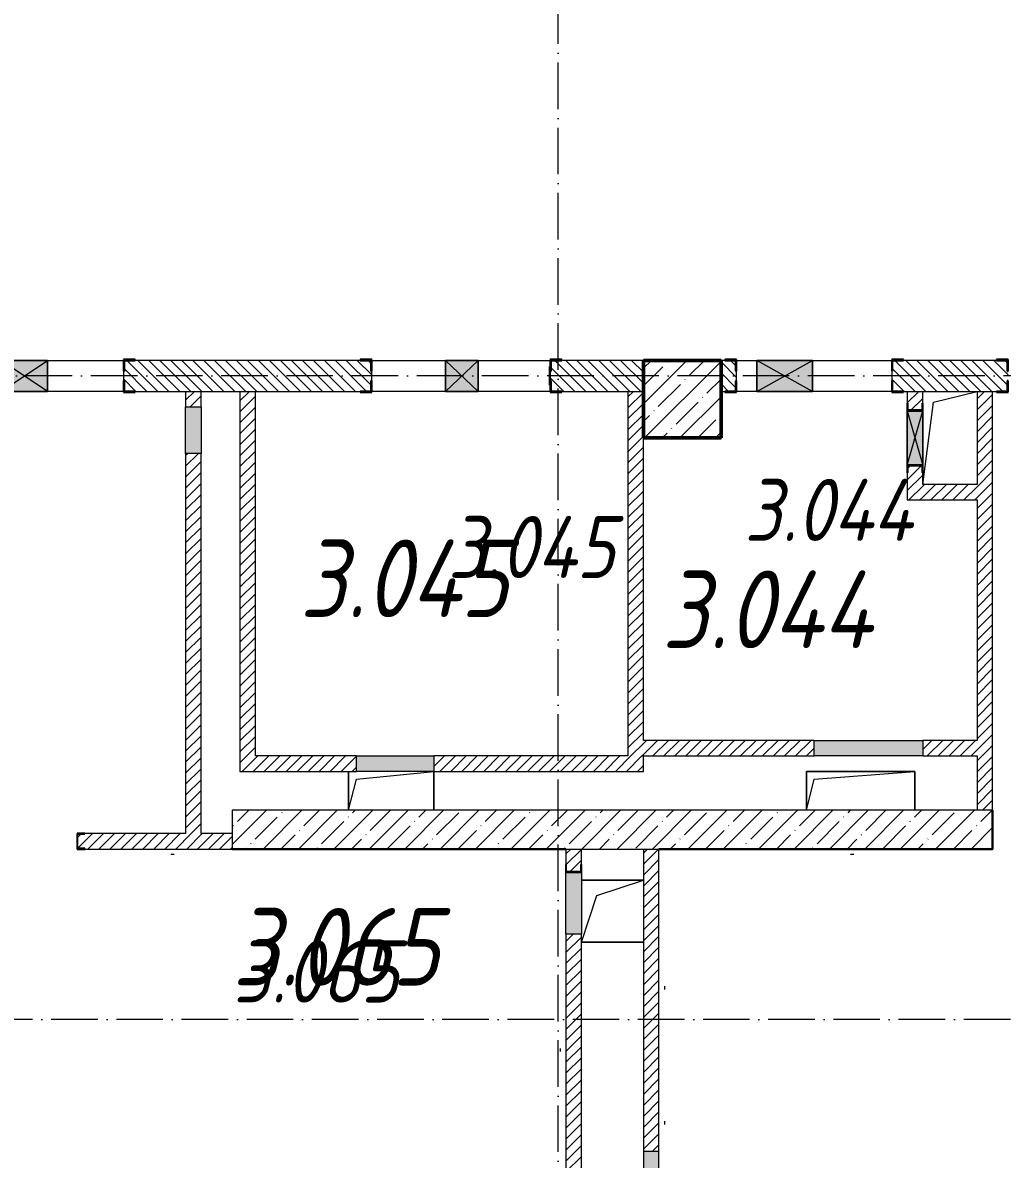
# Model space of a CAD drawing. Header units: millimetres. Extents: x -213536 to 1564669, y 70501 to 942238.
# Drawn here: x 699772 to 706084, y 287212 to 294539 of the extents above; entities that cross this region are included whole.
import ezdxf

# ---------------------------------------------------------------- set-up
doc = ezdxf.new("R2010")
doc.units = ezdxf.units.MM
doc.linetypes.add('50_200_ШТРИХ_1Т_ш5_п1_п1_', pattern=[700, 500, -100, 0, -100])
for name, color, linetype, lineweight in [('3) ЖБ 4м', 3, 'Continuous', 30), ('A-DETL-GENF-OTLN', 7, 'Continuous', 9), ('A-FLOR-____-OTLN', 7, 'Continuous', 9), ('A-GENM-____-MCUT', 7, 'Continuous', 25), ('A-GENM-____-OTLN', 7, 'Continuous', 9), ('A-GENM-____-OTLN-1', 7, 'Continuous', 25), ('A-GLAZ-____-OTLN', 7, 'Continuous', 9), ('A-WALL-____-MCUT-1', 7, 'Continuous', 9), ('A-WALL-____-MCUT-3', 7, 'Continuous', 9), ('A-WALL-____-PATT-1', 7, 'Continuous', 9), ('A-WALL-FNSH-MCUT-1', 7, 'Continuous', 9), ('I-WALL-____-OTLN', 7, 'Continuous', 9), ('S-COLS-____-MCUT', 7, 'Continuous', 50), ('S-COLS-____-OTLN', 7, 'Continuous', 9), ('S-GRID-____-OTLN-1', 7, '50_200_ШТРИХ_1Т_ш5_п1_п1_', 9), ('Марки помещений', 7, 'Continuous', 9)]:
    doc.layers.add(name, color=color, linetype=linetype, lineweight=lineweight)
doc.styles.add('ISOCPEUR_I_2', font='isocpeui.ttf', dxfattribs={"width": 0.85, "height": 2.3})
pattern_1 = [(135, (693371.93, 286281.11), (-35.35534, -35.35534), [])]
pattern_2 = [(45, (693371.93, 286281.11), (-35.35534, 35.35534), [])]

# ---------------------------------------------------------------- blocks, each defined once
blk = doc.blocks.new('BSC_Колонна _Прямоугольная - 500х500-V70-АР1_План отверстий 3 этажа в осях 1-64_А-ГГ')
at = {"layer": 'S-COLS-____-OTLN'}
h = blk.add_hatch(dxfattribs=at)
h.set_pattern_fill('FP_107', color=256, style=0, pattern_type=2)
h.set_pattern_definition([(45, (-10650, -5831.04), (-114.0493, 114.0493), []), (45, (-10535.95, -5831.04), (-114.0493, 114.0493), [201.612, -40.322, 3.353, -36.97])])
h.paths.add_polyline_path([(-58.9, -250), (250, -250), (250, 250), (-250, 250), (-250, -250)], flags=0)
at = {"layer": 'S-COLS-____-MCUT'}
for p, q in [((250, 250), (-250, 250)), ((-250, 250), (-250, -250)), ((250, -250), (250, 250)), ((-250, -250), (250, -250))]:
    blk.add_line(p, q, dxfattribs=at)
blk = doc.blocks.new('Фахверк_СКБ_Уголок - 200_3960_зеркало-28268689-АР1_План отверстий 3 этажа в осях 1-64_А-ГГ')
at = {"layer": 'A-GENM-____-MCUT'}
for p, q in [((200, 156), (125, 156)), ((125, 156), (125, 81)), ((131, 81), (131, 150)), ((131, 150), (200, 150)), ((200, 150), (200, 156)), ((125, 81), (131, 81)), ((131, 19), (125, 19)), ((125, 19), (125, -56)), ((131, -50), (131, 19)), ((125, -56), (200, -56)), ((200, -50), (131, -50)), ((200, -56), (200, -50))]:
    blk.add_line(p, q, dxfattribs=at)
blk = doc.blocks.new('154_Стойка_СКБ_Уголок - СМ-2180_200-28268025-АР1_План отверстий 3 этажа в осях 1-64_А-ГГ')
at = {"layer": 'A-GENM-____-MCUT'}
for p, q in [((125, 156), (125, 81)), ((200, 156), (125, 156)), ((131, 81), (131, 150)), ((131, 150), (200, 150)), ((200, 150), (200, 156)), ((125, 81), (131, 81)), ((131, 19), (125, 19)), ((125, 19), (125, -56)), ((131, -50), (131, 19)), ((125, -56), (200, -56)), ((200, -50), (131, -50)), ((200, -56), (200, -50))]:
    blk.add_line(p, q, dxfattribs=at)
blk = doc.blocks.new('Стойка_Влож_Полоса боковая - Полоса-V165-АР1_План отверстий 3 этажа в осях 1-64_А-ГГ')
at = {"layer": 'A-GENM-____-OTLN'}
for p, q in [((-5, 60), (0, 60)), ((-5, -60), (-5, 60)), ((0, -60), (-5, -60))]:
    blk.add_line(p, q, dxfattribs=at)
blk = doc.blocks.new('154_Фахверк_СКБ_Швеллер - Тип_100_3960-28331862-АР1_План отверстий 3 этажа в осях 1-64_А-ГГ')
at = {"layer": 'A-GENM-____-MCUT'}
for p, q in [((175, 50), (125, 50)), ((125, 50), (125, -50)), ((128, 47), (175, 47)), ((128, -47), (128, 47)), ((175, 47), (175, 50)), ((125, -50), (175, -50)), ((175, -47), (128, -47)), ((175, -50), (175, -47))]:
    blk.add_line(p, q, dxfattribs=at)
blk = doc.blocks.new('AR_Отверстие Ниша - Лючок-32406162-АР1_План отверстий 3 этажа в осях 1-64_А-ГГ')
at = {"layer": 'A-GLAZ-____-OTLN'}
blk.add_hatch(color=256, dxfattribs=at).paths.add_polyline_path([(-150, -50), (150, -50), (150, 50), (-150, 50)], flags=0)
for p, q in [((-150, 50), (150, 50)), ((-150, -50), (-150, 50)), ((150, 50), (150, -50)), ((150, -50), (-150, -50))]:
    blk.add_line(p, q, dxfattribs=at)
blk = doc.blocks.new('AR_Отверстие Ниша - Лючок-32405374-АР1_План отверстий 3 этажа в осях 1-64_А-ГГ')
at = {"layer": 'A-GLAZ-____-OTLN'}
blk.add_hatch(color=256, dxfattribs=at).paths.add_polyline_path([(200, -47), (200, 50), (-200, 50), (-200, -50), (200, -50)], flags=0)
for p, q in [((200, 50), (-200, 50)), ((200, -50), (200, 50)), ((-200, -50), (200, -50))]:
    blk.add_line(p, q, dxfattribs=at)
blk = doc.blocks.new('AR_Отверстие Ниша - Лючок-32406186-АР1_План отверстий 3 этажа в осях 1-64_А-ГГ')
at = {"layer": 'A-GLAZ-____-OTLN'}
blk.add_hatch(color=256, dxfattribs=at).paths.add_polyline_path([(350, -50), (350, 50), (-350, 50), (-350, -50)], flags=0)
for p, q in [((-350, 50), (350, 50)), ((-350, -50), (-350, 50)), ((350, 50), (350, -50)), ((350, -50), (-350, -50))]:
    blk.add_line(p, q, dxfattribs=at)
blk = doc.blocks.new('AR_Отверстие Ниша - Лючок-32402598-АР1_План отверстий 3 этажа в осях 1-64_А-ГГ')
at = {"layer": 'A-GLAZ-____-OTLN'}
blk.add_hatch(color=256, dxfattribs=at).paths.add_polyline_path([(250, -50), (250, 50), (-250, 50), (-250, -50), (23.6, -50)], flags=0)
for p, q in [((-250, 50), (250, 50)), ((-250, -50), (-250, 50)), ((250, 50), (250, -50)), ((250, -50), (-250, -50))]:
    blk.add_line(p, q, dxfattribs=at)
blk = doc.blocks.new('AR_Отверстие Ниша - Лючок-32405436-АР1_План отверстий 3 этажа в осях 1-64_А-ГГ')
at = {"layer": 'A-GLAZ-____-OTLN'}
blk.add_hatch(color=256, dxfattribs=at).paths.add_polyline_path([(-200, -50), (200, -50), (200, 50), (-200, 50)], flags=0)
for p, q in [((-200, 50), (200, 50)), ((-200, -50), (-200, 50)), ((200, -50), (-200, -50))]:
    blk.add_line(p, q, dxfattribs=at)
blk = doc.blocks.new('154_Фахверк_СКБ_Швеллер - Тип_100_3960_зеркало-29769493-АР1_План отверстий 3 этажа в осях 1-64_А-ГГ')
at = {"layer": 'A-GENM-____-MCUT'}
for p, q in [((175, 50), (125, 50)), ((125, 50), (125, -50)), ((128, 47), (175, 47)), ((128, -47), (128, 47)), ((175, 47), (175, 50)), ((125, -50), (175, -50)), ((175, -47), (128, -47)), ((175, -50), (175, -47))]:
    blk.add_line(p, q, dxfattribs=at)
blk = doc.blocks.new('AR_Отверстие прямоугольное _в плите_ - AR_Отверстие прямоугольное _в плите_-30459209-АР1_План отверстий 3 этажа в осях 1-64_А-ГГ')
at = {"layer": 'A-GENM-____-OTLN'}
for p, q in [((-275, 125), (-275, -125)), ((-275, -125), (-225, 75)), ((-225, 75), (275, 125)), ((275, -125), (275, 125))]:
    blk.add_line(p, q, dxfattribs=at)
blk = doc.blocks.new('AR_Отверстие прямоугольное _в плите_ - AR_Отверстие прямоугольное _в плите_-30459211-АР1_План отверстий 3 этажа в осях 1-64_А-ГГ')
at = {"layer": 'A-GENM-____-OTLN'}
for p, q in [((200, 200), (-200, 200)), ((-100, 100), (200, 200)), ((-200, -200), (-100, 100)), ((-200, -200), (200, -200))]:
    blk.add_line(p, q, dxfattribs=at)
blk = doc.blocks.new('AR_Отверстие прямоугольное _в плите_ - AR_Отверстие прямоугольное _в плите_-30459221-АР1_План отверстий 3 этажа в осях 1-64_А-ГГ')
at = {"layer": 'A-GENM-____-OTLN'}
for p, q in [((350, 125), (-350, 125)), ((-350, 125), (-350, -125)), ((-350, -125), (-300, 75)), ((-300, 75), (350, 125)), ((350, -125), (350, 125))]:
    blk.add_line(p, q, dxfattribs=at)
blk = doc.blocks.new('AR_Отверстие прямоугольное _в плите_ - AR_Отверстие прямоугольное _в плите_-30552533-АР1_План отверстий 3 этажа в осях 1-64_А-ГГ')
at = {"layer": 'A-GENM-____-OTLN'}
for p, q in [((-105, 230), (175, 300)), ((-175, -300), (-105, 230))]:
    blk.add_line(p, q, dxfattribs=at)
blk = doc.blocks.new('AR_Отверстие прямоугольное _в стене__БезПР - AR_Отверстие прямоугольное _в стене__БезПР-36428349-АР1_План отверстий 3 этажа в осях 1-64_А-ГГ')
at = {"layer": 'A-GLAZ-____-OTLN'}
blk.add_hatch(color=256, dxfattribs=at).paths.add_polyline_path([(-150, 100), (-150, -100), (150, -100), (150, 100)], flags=0)
at = {"layer": 'A-DETL-GENF-OTLN'}
for p, q in [((-150, -100), (-150, 100)), ((-150, 100), (150, 100)), ((150, 100), (-150, -100)), ((-150, 100), (150, -100)), ((150, 100), (-150, 100)), ((-150, 100), (-150, -100)), ((150, 100), (150, -100)), ((150, -100), (150, 100)), ((150, -100), (-150, -100)), ((-150, -100), (150, -100))]:
    blk.add_line(p, q, dxfattribs=at)
at = {"layer": 'A-GLAZ-____-OTLN'}
blk.add_line((150, 100), (-150, 100), dxfattribs=at)
blk = doc.blocks.new('AR_Отверстие прямоугольное _в стене__БезПР - AR_Отверстие прямоугольное _в стене__БезПР-36899618-АР1_План отверстий 3 этажа в осях 1-64_А-ГГ')
at = {"layer": 'A-GLAZ-____-OTLN'}
blk.add_hatch(color=256, dxfattribs=at).paths.add_polyline_path([(-105, 100), (-105, -100), (105, -100), (105, 100)], flags=0)
at = {"layer": 'A-DETL-GENF-OTLN'}
for p, q in [((-105, -100), (-105, 100)), ((-105, 100), (105, 100)), ((105, 100), (-105, -100)), ((-105, 100), (105, -100)), ((105, 100), (-105, 100)), ((-105, 100), (-105, -100)), ((105, 100), (105, -100)), ((105, -100), (105, 100)), ((105, -100), (-105, -100)), ((-105, -100), (105, -100))]:
    blk.add_line(p, q, dxfattribs=at)
blk = doc.blocks.new('AR_Отверстие прямоугольное _в стене_ - AR_Отверстие прямоугольное _в стене__ОВ-36986906-АР1_План отверстий 3 этажа в осях 1-64_А-ГГ')
at = {"layer": 'A-GLAZ-____-OTLN'}
blk.add_hatch(color=256, dxfattribs=at).paths.add_polyline_path([(-175, -47), (-175, -50), (175, -50), (175, 50), (-175, 50), (-175, 47)], flags=0)
at = {"layer": 'A-DETL-GENF-OTLN'}
for p, q in [((-175, 50), (175, 50)), ((175, 50), (-175, -50)), ((-175, 50), (175, -50)), ((175, 50), (-175, 50)), ((175, -50), (-175, -50)), ((-175, -50), (175, -50))]:
    blk.add_line(p, q, dxfattribs=at)
blk = doc.blocks.new('AR_Отверстие прямоугольное _в стене_ - AR_Отверстие прямоугольное _в стене__ОВ-36986394-АР1_План отверстий 3 этажа в осях 1-64_А-ГГ')
at = {"layer": 'A-GLAZ-____-OTLN'}
blk.add_hatch(color=256, dxfattribs=at).paths.add_polyline_path([(-180, 100), (-180, -100), (180, -100), (180, 100)], flags=0)
at = {"layer": 'A-DETL-GENF-OTLN'}
for p, q in [((-180, -100), (-180, 100)), ((-180, 100), (180, 100)), ((180, 100), (-180, -100)), ((-180, 100), (180, -100)), ((180, 100), (-180, 100)), ((-180, 100), (-180, -100)), ((180, 100), (180, -100)), ((180, -100), (180, 100)), ((180, -100), (-180, -100)), ((-180, -100), (180, -100))]:
    blk.add_line(p, q, dxfattribs=at)

msp = doc.modelspace()

# ---------------------------------------------------------------- hatches: boundary and pattern name
at = {"layer": 'A-WALL-____-PATT-1'}
h = msp.add_hatch(dxfattribs=at)
h.set_pattern_fill('FP_6', color=256, style=0, pattern_type=2)
h.set_pattern_definition(pattern_1)
h.paths.add_polyline_path([(703177.9, 292162.2), (703771.9, 292162.2), (703771.9, 292362.2), (703177.9, 292362.2), (703177.9, 292293.2), (703171.9, 292293.2), (703171.9, 292231.2), (703177.9, 292231.2)], flags=0)
h.paths.add_polyline_path([(700428.1, 292162.2), (702015.9, 292162.2), (702015.9, 292231.2), (702021.9, 292231.2), (702021.9, 292293.2), (702015.9, 292293.2), (702015.9, 292362.2), (700427.9, 292362.2), (700427.9, 292293.2), (700421.9, 292293.2), (700421.9, 292231.2), (700427.9, 292231.2), (700427.9, 292162.2)], flags=0)
h.paths.add_polyline_path([(699171.9, 292162.2), (699265.9, 292162.2), (699265.9, 292231.2), (699271.9, 292231.2), (699271.9, 292293.2), (699265.9, 292293.2), (699265.9, 292362.2), (699171.9, 292362.2), (699171.9, 292256.2)], flags=0)
h = msp.add_hatch(dxfattribs=at)
h.set_pattern_fill('FP_6', color=256, style=0, pattern_type=2)
h.set_pattern_definition(pattern_1)
h.paths.add_polyline_path([(707771.9, 292162.2), (707771.9, 292362.2), (707277.9, 292362.2), (707277.9, 292293.2), (707271.9, 292293.2), (707271.9, 292231.2), (707277.9, 292231.2), (707277.9, 292162.2), (707498, 292162.2)], flags=0)
h.paths.add_polyline_path([(705730.5, 292162.2), (706115.9, 292162.2), (706115.9, 292231.2), (706121.9, 292231.2), (706121.9, 292293.2), (706115.9, 292293.2), (706115.9, 292362.2), (705377.9, 292362.2), (705377.9, 292293.2), (705371.9, 292293.2), (705371.9, 292231.2), (705377.9, 292231.2), (705377.9, 292162.2), (705446.9, 292162.2)], flags=0)
h.paths.add_polyline_path([(704271.9, 292162.2), (704365.9, 292162.2), (704365.9, 292231.2), (704371.9, 292231.2), (704371.9, 292293.2), (704365.9, 292293.2), (704365.9, 292362.2), (704271.9, 292362.2), (704271.9, 292175.3)], flags=0)
h = msp.add_hatch(dxfattribs=at)
h.set_pattern_fill('FP_5', color=256, style=0, pattern_type=2)
h.set_pattern_definition(pattern_2)
h.paths.add_polyline_path([(700821.9, 289312.2), (700921.9, 289312.2), (700921.9, 291762.2), (700821.9, 291762.2), (700821.9, 290455.3)], flags=0)
h.paths.add_polyline_path([(700821.9, 292062.2), (700921.9, 292062.2), (700921.9, 292162.2), (700821.9, 292162.2)], flags=0)
h = msp.add_hatch(dxfattribs=at)
h.set_pattern_fill('FP_5', color=256, style=0, pattern_type=2)
h.set_pattern_definition(pattern_2)
h.paths.add_polyline_path([(701271.9, 289812.2), (701271.9, 292162.2), (701171.9, 292162.2), (701171.9, 289812.2)], flags=0)
h = msp.add_hatch(dxfattribs=at)
h.set_pattern_fill('FP_5', color=256, style=0, pattern_type=2)
h.set_pattern_definition(pattern_2)
h.paths.add_polyline_path([(703671.9, 289812.2), (703771.9, 289812.2), (703771.9, 292162.2), (703671.9, 292162.2), (703671.9, 290455.3)], flags=0)
h = msp.add_hatch(dxfattribs=at)
h.set_pattern_fill('FP_5', color=256, style=0, pattern_type=2)
h.set_pattern_definition(pattern_2)
h.paths.add_polyline_path([(705571.9, 291462.2), (705571.9, 291637.2), (705568.9, 291637.2), (705568.9, 291684.2), (705474.9, 291684.2), (705474.9, 291637.2), (705471.9, 291637.2), (705471.9, 291462.2)], flags=0)
h.paths.add_polyline_path([(705568.9, 292040.2), (705568.9, 292087.2), (705571.9, 292087.2), (705571.9, 292162.2), (705471.9, 292162.2), (705471.9, 292087.2), (705474.9, 292087.2), (705474.9, 292040.2), (705492.3, 292040.2)], flags=0)
h = msp.add_hatch(dxfattribs=at)
h.set_pattern_fill('FP_5', color=256, style=0, pattern_type=2)
h.set_pattern_definition(pattern_2)
h.paths.add_polyline_path([(706021.9, 289462.2), (706021.9, 292162.2), (705921.9, 292162.2), (705921.9, 289462.2)], flags=0)
h = msp.add_hatch(dxfattribs=at)
h.set_pattern_fill('FP_5', color=256, style=0, pattern_type=2)
h.set_pattern_definition(pattern_2)
h.paths.add_polyline_path([(705921.9, 291462.2), (705921.9, 291562.2), (705571.9, 291562.2), (705571.9, 291462.2), (705730.5, 291462.2)], flags=0)
h = msp.add_hatch(dxfattribs=at)
h.set_pattern_fill('FP_5', color=256, style=0, pattern_type=2)
h.set_pattern_definition(pattern_2)
h.paths.add_polyline_path([(705730.5, 289812.2), (705921.9, 289812.2), (705921.9, 289912.2), (705571.9, 289912.2), (705571.9, 289812.2)], flags=0)
h.paths.add_polyline_path([(704871.9, 289812.2), (704871.9, 289912.2), (703771.9, 289912.2), (703771.9, 289812.2), (703963, 289812.2)], flags=0)
h = msp.add_hatch(dxfattribs=at)
h.set_pattern_fill('FP_5', color=256, style=0, pattern_type=2)
h.set_pattern_definition(pattern_2)
h.paths.add_polyline_path([(703771.9, 289712.2), (703771.9, 289812.2), (702421.9, 289812.2), (702421.9, 289712.2)], flags=0)
h.paths.add_polyline_path([(701921.9, 289712.2), (701921.9, 289812.2), (701171.9, 289812.2), (701171.9, 289712.2)], flags=0)
h = msp.add_hatch(dxfattribs=at)
h.set_pattern_fill('FP_38', color=256, style=0, pattern_type=2)
h.set_pattern_definition([(45, (693371.93, 286281.11), (-114.0493, 114.0493), []), (45, (693485.98, 286281.11), (-114.0493, 114.0493), [201.612, -40.322, 3.353, -36.97])])
h.paths.add_polyline_path([(706021.9, 289212.2), (706021.9, 289462.2), (701121.9, 289462.2), (701121.9, 289212.2), (705730.5, 289212.2)], flags=0)
h = msp.add_hatch(dxfattribs=at)
h.set_pattern_fill('FP_5', color=256, style=0, pattern_type=2)
h.set_pattern_definition(pattern_2)
h.paths.add_polyline_path([(701121.9, 289212.2), (701121.9, 289312.2), (700171.9, 289312.2), (700171.9, 289309.2), (700124.9, 289309.2), (700124.9, 289215.2), (700171.9, 289215.2), (700171.9, 289212.2), (700428.1, 289212.2)], flags=0)
h = msp.add_hatch(dxfattribs=at)
h.set_pattern_fill('FP_5', color=256, style=0, pattern_type=2)
h.set_pattern_definition(pattern_2)
h.paths.add_polyline_path([(703371.9, 284612.2), (703371.9, 284862.2), (703271.9, 284862.2), (703271.9, 284612.2)], flags=0)
h.paths.add_polyline_path([(703271.9, 285262.2), (703371.9, 285262.2), (703371.9, 286812.2), (703368.9, 286812.2), (703368.9, 286859.2), (703274.9, 286859.2), (703274.9, 286812.2), (703271.9, 286812.2), (703271.9, 285295.1)], flags=0)
h.paths.add_polyline_path([(703275.1, 286862.2), (703371.9, 286862.2), (703371.9, 288662.2), (703271.9, 288662.2), (703271.9, 286862.2), (703274.9, 286862.2)], flags=0)
h.paths.add_polyline_path([(703368.9, 289065.2), (703368.9, 289112.2), (703371.9, 289112.2), (703371.9, 289212.2), (703271.9, 289212.2), (703271.9, 289112.2), (703274.9, 289112.2), (703274.9, 289065.2)], flags=0)
h = msp.add_hatch(dxfattribs=at)
h.set_pattern_fill('FP_5', color=256, style=0, pattern_type=2)
h.set_pattern_definition(pattern_2)
h.paths.add_polyline_path([(703871.9, 284862.2), (703871.9, 286812.2), (703868.9, 286812.2), (703868.9, 286859.2), (703774.9, 286859.2), (703774.9, 286812.2), (703771.9, 286812.2), (703771.9, 284862.2)], flags=0)
h.paths.add_polyline_path([(703871.9, 287262.2), (703871.9, 289212.2), (703771.9, 289212.2), (703771.9, 287262.2)], flags=0)

# ---------------------------------------------------------------- linework, layer by layer
at = {"layer": '3) ЖБ 4м'}
for points in [[(704271.9, 292362.2), (703771.9, 292362.2)], [(704271.9, 292162.2), (704271.9, 291862.2), (703771.9, 291862.2)], [(703871.9, 289212.2), (706021.9, 289212.2), (706021.9, 289462.2)], [(701121.9, 289212.2), (703271.9, 289212.2)]]:
    msp.add_lwpolyline(points, dxfattribs=at)
at = {"layer": 'A-FLOR-____-OTLN'}
for p, q in [((701871.9, 289462.2), (701871.9, 289712.2)), ((702421.9, 289712.2), (702421.9, 289462.2)), ((704821.9, 289712.2), (705521.9, 289712.2)), ((704821.9, 289462.2), (704821.9, 289712.2)), ((705521.9, 289712.2), (705521.9, 289462.2)), ((703371.9, 289012.2), (703771.9, 289012.2)), ((703771.9, 288612.2), (703371.9, 288612.2))]:
    msp.add_line(p, q, dxfattribs=at)
at = {"layer": 'A-WALL-____-MCUT-1'}
for p, q in [((706021.9, 289462.2), (701121.9, 289462.2)), ((701121.9, 289462.2), (701121.9, 289212.2)), ((706021.9, 289212.2), (706021.9, 289462.2)), ((701121.9, 289212.2), (706021.9, 289212.2))]:
    msp.add_line(p, q, dxfattribs=at)
at = {"layer": 'A-WALL-____-MCUT-3'}
for p, q in [((701946.9, 292362.2), (700496.9, 292362.2)), ((703771.9, 292362.2), (703246.9, 292362.2)), ((704296.9, 292362.2), (704271.9, 292362.2)), ((706046.9, 292362.2), (705446.9, 292362.2)), ((700421.9, 292293.2), (700421.9, 292231.2)), ((702021.9, 292231.2), (702021.9, 292293.2)), ((703171.9, 292293.2), (703171.9, 292231.2)), ((704371.9, 292231.2), (704371.9, 292293.2)), ((705371.9, 292293.2), (705371.9, 292231.2)), ((700496.9, 292162.2), (701946.9, 292162.2)), ((703246.9, 292162.2), (703771.9, 292162.2)), ((704271.9, 292162.2), (704296.9, 292162.2)), ((705446.9, 292162.2), (706046.9, 292162.2))]:
    msp.add_line(p, q, dxfattribs=at)
at = {"layer": 'A-WALL-FNSH-MCUT-1'}
for p, q in [((700821.9, 292162.2), (700821.9, 292062.2)), ((700921.9, 292062.2), (700921.9, 292162.2)), ((701171.9, 292162.2), (701171.9, 289712.2)), ((701271.9, 289812.2), (701271.9, 292162.2)), ((703671.9, 292162.2), (703671.9, 289812.2)), ((705471.9, 292162.2), (705471.9, 292087.2)), ((705571.9, 292087.2), (705571.9, 292162.2)), ((705921.9, 292162.2), (705921.9, 291562.2)), ((706021.9, 289462.2), (706021.9, 292162.2)), ((703771.9, 289912.2), (703771.9, 291862.2)), ((700821.9, 291762.2), (700821.9, 289312.2)), ((700921.9, 289312.2), (700921.9, 291762.2)), ((705471.9, 291637.2), (705471.9, 291462.2)), ((705571.9, 291562.2), (705571.9, 291637.2)), ((705921.9, 291562.2), (705571.9, 291562.2)), ((705471.9, 291462.2), (705921.9, 291462.2)), ((705921.9, 291462.2), (705921.9, 289912.2)), ((704871.9, 289912.2), (703771.9, 289912.2)), ((705921.9, 289912.2), (705571.9, 289912.2)), ((701921.9, 289812.2), (701271.9, 289812.2)), ((703671.9, 289812.2), (702421.9, 289812.2)), ((703771.9, 289712.2), (703771.9, 289812.2)), ((703771.9, 289812.2), (704871.9, 289812.2)), ((705571.9, 289812.2), (705921.9, 289812.2)), ((705921.9, 289812.2), (705921.9, 289462.2)), ((701171.9, 289712.2), (701921.9, 289712.2)), ((702421.9, 289712.2), (703771.9, 289712.2)), ((700821.9, 289312.2), (700171.9, 289312.2)), ((701121.9, 289312.2), (700921.9, 289312.2)), ((700171.9, 289212.2), (701121.9, 289212.2)), ((700746.9, 289177.2), (700726.9, 289177.2)), ((703271.9, 289212.2), (703271.9, 289112.2)), ((703371.9, 289112.2), (703371.9, 289212.2)), ((703771.9, 289212.2), (703771.9, 287262.2)), ((703871.9, 287262.2), (703871.9, 289212.2)), ((705126.9, 289177.2), (705106.9, 289177.2)), ((703271.9, 288662.2), (703271.9, 286862.2)), ((703371.9, 286862.2), (703371.9, 288662.2)), ((703906.9, 288327.2), (703906.9, 288307.2)), ((703236.9, 287907.2), (703236.9, 287927.2)), ((703906.9, 287457.2), (703906.9, 287437.2))]:
    msp.add_line(p, q, dxfattribs=at)
at = {"layer": 'I-WALL-____-OTLN'}
for p, q in [((699931.9, 292362.2), (700421.9, 292362.2)), ((702021.9, 292362.2), (702496.9, 292362.2)), ((702706.9, 292362.2), (703171.9, 292362.2)), ((704371.9, 292362.2), (704501.9, 292362.2)), ((704861.9, 292362.2), (705371.9, 292362.2)), ((700421.9, 292162.2), (699931.9, 292162.2)), ((702496.9, 292162.2), (702021.9, 292162.2)), ((703171.9, 292162.2), (702706.9, 292162.2)), ((704501.9, 292162.2), (704371.9, 292162.2)), ((705371.9, 292162.2), (704861.9, 292162.2))]:
    msp.add_line(p, q, dxfattribs=at)
at = {"layer": 'S-GRID-____-OTLN-1', "color": 251, "ltscale": 0.6, "true_color": 0x636466}
for p, q in [((703221.9, 281798.5), (703221.9, 336162.1)), ((783690.7, 292262.2), (688703.2, 292262.2)), ((797298.4, 288112.2), (688703.2, 288112.2))]:
    msp.add_line(p, q, dxfattribs=at)

# ---------------------------------------------------------------- block references
at = {"layer": 'A-GENM-____-OTLN'}
for name, p in [('Стойка_Влож_Полоса боковая - Полоса-V165-АР1_План отверстий 3 этажа в осях 1-64_А-ГГ', (703171.9, 292262.2)), ('AR_Отверстие прямоугольное _в плите_ - AR_Отверстие прямоугольное _в плите_-30552533-АР1_План отверстий 3 этажа в осях 1-64_А-ГГ', (705746.9, 291862.2)), ('AR_Отверстие прямоугольное _в плите_ - AR_Отверстие прямоугольное _в плите_-30459209-АР1_План отверстий 3 этажа в осях 1-64_А-ГГ', (702146.9, 289587.2)), ('AR_Отверстие прямоугольное _в плите_ - AR_Отверстие прямоугольное _в плите_-30459221-АР1_План отверстий 3 этажа в осях 1-64_А-ГГ', (705171.9, 289587.2)), ('AR_Отверстие прямоугольное _в плите_ - AR_Отверстие прямоугольное _в плите_-30459211-АР1_План отверстий 3 этажа в осях 1-64_А-ГГ', (703571.9, 288812.2))]:
    msp.add_blockref(name, p, dxfattribs=at)
at = {"layer": 'A-GENM-____-OTLN-1'}
for name, p in [('154_Стойка_СКБ_Уголок - СМ-2180_200-28268025-АР1_План отверстий 3 этажа в осях 1-64_А-ГГ', (700296.9, 292212.2)), ('154_Стойка_СКБ_Уголок - СМ-2180_200-28268025-АР1_План отверстий 3 этажа в осях 1-64_А-ГГ', (703046.9, 292212.2)), ('154_Стойка_СКБ_Уголок - СМ-2180_200-28268025-АР1_План отверстий 3 этажа в осях 1-64_А-ГГ', (705246.9, 292212.2)), ('154_Фахверк_СКБ_Швеллер - Тип_100_3960-28331862-АР1_План отверстий 3 этажа в осях 1-64_А-ГГ', (699996.9, 289262.2))]:
    msp.add_blockref(name, p, dxfattribs=at)
for name, p, rotation in [('154_Стойка_СКБ_Уголок - СМ-2180_200-28268025-АР1_План отверстий 3 этажа в осях 1-64_А-ГГ', (702146.9, 292312.2), 180), ('Фахверк_СКБ_Уголок - 200_3960_зеркало-28268689-АР1_План отверстий 3 этажа в осях 1-64_А-ГГ', (704496.9, 292312.2), 180), ('154_Стойка_СКБ_Уголок - СМ-2180_200-28268025-АР1_План отверстий 3 этажа в осях 1-64_А-ГГ', (706246.9, 292312.2), 180), ('154_Фахверк_СКБ_Швеллер - Тип_100_3960_зеркало-29769493-АР1_План отверстий 3 этажа в осях 1-64_А-ГГ', (705521.9, 291912.2), 90), ('154_Фахверк_СКБ_Швеллер - Тип_100_3960-28331862-АР1_План отверстий 3 этажа в осях 1-64_А-ГГ', (705521.9, 291812.2), 270), ('154_Фахверк_СКБ_Швеллер - Тип_100_3960_зеркало-29769493-АР1_План отверстий 3 этажа в осях 1-64_А-ГГ', (703321.9, 288937.2), 89.9999999999997)]:
    msp.add_blockref(name, p, dxfattribs=dict(at, rotation=rotation))
at = {"layer": 'A-GLAZ-____-OTLN'}
for name, p, rotation in [('AR_Отверстие прямоугольное _в стене__БезПР - AR_Отверстие прямоугольное _в стене__БезПР-36428349-АР1_План отверстий 3 этажа в осях 1-64_А-ГГ', (699781.9, 292262.2), 180), ('AR_Отверстие прямоугольное _в стене__БезПР - AR_Отверстие прямоугольное _в стене__БезПР-36899618-АР1_План отверстий 3 этажа в осях 1-64_А-ГГ', (702601.9, 292262.2), 180), ('AR_Отверстие прямоугольное _в стене_ - AR_Отверстие прямоугольное _в стене__ОВ-36986394-АР1_План отверстий 3 этажа в осях 1-64_А-ГГ', (704681.9, 292262.2), 180), ('AR_Отверстие Ниша - Лючок-32406162-АР1_План отверстий 3 этажа в осях 1-64_А-ГГ', (700871.9, 291912.2), 89.9999999999997), ('AR_Отверстие прямоугольное _в стене_ - AR_Отверстие прямоугольное _в стене__ОВ-36986906-АР1_План отверстий 3 этажа в осях 1-64_А-ГГ', (705521.9, 291862.2), 90), ('AR_Отверстие Ниша - Лючок-32405436-АР1_План отверстий 3 этажа в осях 1-64_А-ГГ', (703321.9, 288862.2), 89.9999999999997), ('AR_Отверстие Ниша - Лючок-32405374-АР1_План отверстий 3 этажа в осях 1-64_А-ГГ', (703821.9, 287062.2), 89.9999999999997)]:
    msp.add_blockref(name, p, dxfattribs=dict(at, rotation=rotation))
for name, p in [('AR_Отверстие Ниша - Лючок-32406186-АР1_План отверстий 3 этажа в осях 1-64_А-ГГ', (705221.9, 289862.2)), ('AR_Отверстие Ниша - Лючок-32402598-АР1_План отверстий 3 этажа в осях 1-64_А-ГГ', (702171.9, 289762.2))]:
    msp.add_blockref(name, p, dxfattribs=at)
at = {"layer": 'S-COLS-____-OTLN'}
msp.add_blockref('BSC_Колонна _Прямоугольная - 500х500-V70-АР1_План отверстий 3 этажа в осях 1-64_А-ГГ', (704021.9, 292112.2), dxfattribs=at)

# ---------------------------------------------------------------- texts
at = {"layer": 'Марки помещений', "color": 114, "true_color": 0x139b48, "char_height": 400, "attachment_point": 1, "style": 'ISOCPEUR_I_2'}
for s, insert, width in [('3.044', (704421.7, 291598), 849.789), ('3.045', (702512, 291358.9), 817.721), ('3.065', (701129, 288622.5), 785.654)]:
    msp.add_mtext(s, dxfattribs=dict(at, insert=insert, width=width))
at = {"layer": 'Марки помещений', "char_height": 500, "attachment_point": 1, "style": 'ISOCPEUR_I_2'}
for s, insert, width in [('3.045', (701556.8, 291206.9), 817.721), ('3.044', (703890.6, 291006.9), 849.789), ('3.065', (701124.5, 288832), 785.654)]:
    msp.add_mtext(s, dxfattribs=dict(at, insert=insert, width=width))

doc.saveas('drawing.dxf')
